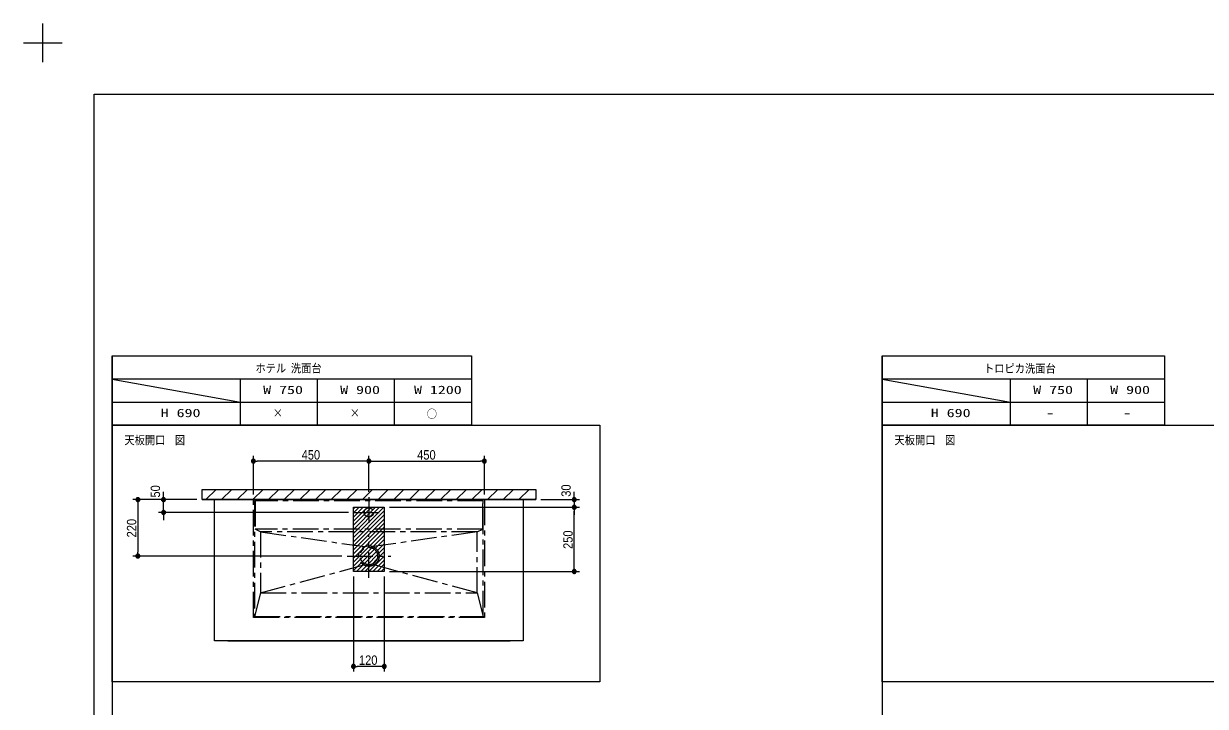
# Model space of a CAD drawing. Units: millimetres, scale not verified. Extents: x -6062 to 6062, y -3045 to 3045.
# Drawn here: x -6062 to -1459, y 384 to 3045 of the extents above; entities that cross this region are included whole.
import ezdxf
from ezdxf.enums import TextEntityAlignment as Align

# ---------------------------------------------------------------- set-up
doc = ezdxf.new("R2010")
doc.units = ezdxf.units.MM
doc.header["$LTSCALE"] = 20
doc.linetypes.add('CHAIN1', pattern=[8, 5, -1, 1, -1])
for name, color, linetype, lineweight in [('0-0_1図面枠', 7, 'Continuous', 9), ('0-2_2寸法-1', 7, 'Continuous', 9), ('0-3_0', 7, 'Continuous', 9), ('0-4_2寸法-2', 7, 'Continuous', 9), ('0-7_3一般', 7, 'Continuous', 9)]:
    doc.layers.add(name, color=color, linetype=linetype, lineweight=lineweight)
doc.styles.add('ＭＳ ゴシック', font='')
doc.styles.add('ＭＳ Ｐゴシック', font='')
doc.styles.get('ＭＳ ゴシック').set_extended_font_data('MS Gothic')
doc.styles.get('ＭＳ Ｐゴシック').set_extended_font_data('MS PGothic')

# ---------------------------------------------------------------- blocks, each defined once
blk = doc.blocks.new('グループ')
at = {"layer": '0-0_1図面枠'}
for p, q in [((-84000, 57900), (-84000, 60900)), ((-85500, 59400), (-82500, 59400))]:
    blk.add_line(p, q, dxfattribs=at)
blk = doc.blocks.new('グループ-2')
at = {"layer": '0-0_1図面枠'}
blk.add_lwpolyline([(-80000, 55400), (80000, 55400), (80000, -55400), (-80000, -55400)], close=True, dxfattribs=at)
blk = doc.blocks.new('図面枠')
at = {"layer": '0-0_1図面枠'}
for name in ['グループ', 'グループ-2']:
    blk.add_blockref(name, (0, 0), dxfattribs=at)
blk = doc.blocks.new('_Dot')
at = {"layer": '0-3_0'}
for p, q in [((-10, 0), (-20, 0)), ((9.78, 2), (-9.78, 2)), ((7.99, 6), (-7.99, 6)), ((9.16, -3.98), (-9.16, -3.98)), ((6, -7.98), (-6, -7.98))]:
    blk.add_line(p, q, dxfattribs=at)
for points in [[(10, 0), (9.92, 1.25), (9.69, 2.49), (9.3, 3.68), (8.76, 4.82), (8.09, 5.88), (7.29, 6.85), (6.37, 7.71), (5.36, 8.44), (4.26, 9.05), (3.09, 9.51), (1.87, 9.82), (0.63, 9.98), (-0.63, 9.98), (-1.87, 9.82), (-3.09, 9.51), (-4.26, 9.05), (-5.36, 8.44), (-6.37, 7.71), (-7.29, 6.85), (-8.09, 5.88), (-8.76, 4.82), (-9.3, 3.68), (-9.69, 2.49), (-9.92, 1.25), (-10, 0), (0, 0)], [(-10, 0), (-9.92, -1.25), (-9.69, -2.49), (-9.3, -3.68), (-8.76, -4.82), (-8.09, -5.88), (-7.29, -6.85), (-6.37, -7.71), (-5.36, -8.44), (-4.26, -9.05), (-3.09, -9.51), (-1.87, -9.82), (-0.63, -9.98), (0.63, -9.98), (1.87, -9.82), (3.09, -9.51), (4.26, -9.05), (5.36, -8.44), (6.37, -7.71), (7.29, -6.85), (8.09, -5.88), (8.76, -4.82), (9.3, -3.68), (9.69, -2.49), (9.92, -1.25), (10, 0), (0, 0)]]:
    blk.add_lwpolyline(points, close=True, dxfattribs=at)

msp = doc.modelspace()

# ---------------------------------------------------------------- linework, layer by layer
at = {"layer": '0-0_1図面枠'}
for p, q in [((-5717.5, 1750), (-5717.5, -2420)), ((-2717.5, 1750), (-2717.5, -2420)), ((-4317.5, 1660), (-5717.5, 1660)), ((-5717.5, 1660), (-5217.5, 1570)), ((-5217.5, 1480), (-5217.5, 1660)), ((-4917.5, 1480), (-4917.5, 1660)), ((-4617.5, 1480), (-4617.5, 1660)), ((-1617.5, 1660), (-2717.5, 1660)), ((-2717.5, 1660), (-2217.5, 1570)), ((-2217.5, 1480), (-2217.5, 1660)), ((-1917.5, 1480), (-1917.5, 1660)), ((-5717.5, 1570), (-4317.5, 1570)), ((-2717.5, 1570), (-1617.5, 1570))]:
    msp.add_line(p, q, dxfattribs=at)
for points in [[(-5717.5, 1750), (-4317.5, 1750), (-4317.5, 1480), (-5717.5, 1480)], [(-2717.5, 1750), (-1617.5, 1750), (-1617.5, 1480), (-2717.5, 1480)], [(-5717.5, 1480), (-3817.5, 1480), (-3817.5, 480), (-5717.5, 480)], [(-2717.5, 1480), (-1317.5, 1480), (-1317.5, 480), (-2717.5, 480)]]:
    msp.add_lwpolyline(points, close=True, dxfattribs=at)
at = {"layer": '0-2_2寸法-1'}
for p, q in [((-5167.5, 1210), (-5167.5, 1360)), ((-4732.51, 1340), (-5152.49, 1340)), ((-4717.5, 1220), (-4717.5, 1360)), ((-4717.5, 1220), (-4717.5, 1360)), ((-4702.49, 1340), (-4282.51, 1340)), ((-4267.5, 1210), (-4267.5, 1360)), ((-5537.5, 1190), (-5637.5, 1190)), ((-5617.5, 1174.99), (-5617.5, 985.01)), ((-4637.5, 1160), (-3897.5, 1160)), ((-3917.5, 925.01), (-3917.5, 1144.99)), ((-4822.5, 970), (-5637.5, 970)), ((-4777.5, 890), (-4777.5, 520)), ((-4657.5, 890), (-4657.5, 520)), ((-4637.5, 910), (-3897.5, 910)), ((-4672.51, 540), (-4762.49, 540))]:
    msp.add_line(p, q, dxfattribs=at)
at = {"layer": '0-4_2寸法-2'}
for p, q in [((-5517.5, 1205.01), (-5517.5, 1220.01)), ((-3917.5, 1205.01), (-3917.5, 1220.01)), ((-5387.5, 1190), (-5537.5, 1190)), ((-5517.5, 1140), (-5517.5, 1190)), ((-4637.5, 1160), (-3897.5, 1160)), ((-4047.5, 1190), (-3897.5, 1190)), ((-3917.5, 1190), (-3917.5, 1160)), ((-4797.5, 1140), (-5537.5, 1140)), ((-5517.5, 1124.99), (-5517.5, 1109.99)), ((-3917.5, 1144.99), (-3917.5, 1129.99))]:
    msp.add_line(p, q, dxfattribs=at)
at = {"layer": '0-7_3一般'}
for p, q in [((-5352.38, 1190), (-5312.38, 1230)), ((-5291.42, 1190), (-5251.42, 1230)), ((-5230.46, 1190), (-5190.46, 1230)), ((-5169.5, 1190), (-5129.5, 1230)), ((-5108.54, 1190), (-5068.54, 1230)), ((-5047.58, 1190), (-5007.58, 1230)), ((-4986.62, 1190), (-4946.62, 1230)), ((-4925.66, 1190), (-4885.66, 1230)), ((-4864.7, 1190), (-4824.7, 1230)), ((-4803.74, 1190), (-4763.74, 1230)), ((-4742.78, 1190), (-4702.78, 1230)), ((-4681.82, 1190), (-4641.82, 1230)), ((-4620.86, 1190), (-4580.86, 1230)), ((-4559.9, 1190), (-4519.9, 1230)), ((-4498.94, 1190), (-4458.94, 1230)), ((-4437.98, 1190), (-4397.98, 1230)), ((-4377.02, 1190), (-4337.02, 1230)), ((-4316.06, 1190), (-4276.06, 1230)), ((-4255.1, 1190), (-4215.1, 1230)), ((-4194.14, 1190), (-4154.14, 1230)), ((-4133.18, 1190), (-4093.18, 1230)), ((-5367.5, 1190), (-4067.5, 1190)), ((-4777.5, 1154), (-4771.5, 1160)), ((-4777.5, 1138), (-4755.5, 1160)), ((-4777.5, 1122), (-4739.5, 1160)), ((-4777.5, 1106), (-4723.5, 1160)), ((-4777.5, 1090), (-4707.5, 1160)), ((-4777.5, 1074), (-4691.5, 1160)), ((-4777.5, 1058), (-4675.5, 1160)), ((-4777.5, 1042), (-4659.5, 1160)), ((-4072.22, 1190), (-4067.5, 1194.72)), ((-4777.5, 1026), (-4657.5, 1146)), ((-4777.5, 1010), (-4657.5, 1130)), ((-4777.5, 994), (-4657.5, 1114)), ((-4777.5, 978), (-4657.5, 1098)), ((-4777.5, 962), (-4657.5, 1082)), ((-4777.5, 946), (-4657.5, 1066)), ((-4777.5, 930), (-4657.5, 1050)), ((-4777.5, 914), (-4657.5, 1034)), ((-4765.5, 910), (-4657.5, 1018)), ((-4749.5, 910), (-4657.5, 1002)), ((-4733.5, 910), (-4657.5, 986)), ((-4717.5, 910), (-4657.5, 970)), ((-4701.5, 910), (-4657.5, 954)), ((-4685.5, 910), (-4657.5, 938)), ((-4669.5, 910), (-4657.5, 922)), ((-5267.5, 640), (-4167.5, 640))]:
    msp.add_line(p, q, dxfattribs=at)
at = {"layer": '0-7_3一般', "linetype": 'CHAIN1'}
for p, q in [((-4717.5, 1200), (-4717.5, 1080)), ((-4272.5, 1185), (-5162.5, 1185)), ((-5162.5, 1185), (-5162.5, 735)), ((-5161.09, 1185), (-5161.09, 1075)), ((-4273.91, 1075), (-4273.91, 1185)), ((-4272.5, 735), (-4272.5, 1185)), ((-4777.5, 1140), (-4657.5, 1140)), ((-4273.91, 1075), (-5161.09, 1075)), ((-5139.58, 1064.33), (-5161.09, 1075)), ((-5139.58, 1064.33), (-4733.63, 1006.61)), ((-4295.42, 1064.33), (-5139.58, 1064.33)), ((-5139.58, 1064.33), (-5139.58, 826.03)), ((-4295.42, 1064.33), (-4701.37, 1006.61)), ((-4295.42, 1064.33), (-4273.91, 1075)), ((-4295.42, 826.03), (-4295.42, 1064.33)), ((-4717.5, 885), (-4717.5, 1055)), ((-4802.5, 970), (-4632.5, 970)), ((-5139.58, 826.03), (-4737.6, 935.42)), ((-4295.42, 826.03), (-4697.4, 935.42)), ((-5139.58, 826.03), (-5162.5, 735)), ((-5139.58, 826.03), (-4295.42, 826.03)), ((-4295.42, 826.03), (-4272.5, 735)), ((-5162.5, 735), (-4272.5, 735))]:
    msp.add_line(p, q, dxfattribs=at)
at = {"layer": '0-7_3一般'}
for points in [[(-5367.5, 1230), (-4067.5, 1230), (-4067.5, 1190), (-5367.5, 1190)], [(-5318.5, 1190), (-4116.5, 1190), (-4116.5, 640), (-5318.5, 640)], [(-4777.5, 1160), (-4657.5, 1160), (-4657.5, 910), (-4777.5, 910)], [(-4777.5, 1160), (-4657.5, 1160), (-4657.5, 910), (-4777.5, 910)]]:
    msp.add_lwpolyline(points, close=True, dxfattribs=at)
at = {"layer": '0-7_3一般', "linetype": 'CHAIN1'}
msp.add_lwpolyline([(-5167.5, 1190), (-4267.5, 1190), (-4267.5, 730), (-5167.5, 730)], close=True, dxfattribs=at)
for centre, radius in [((-4717.5, 1140), 18), ((-4717.5, 1140), 18), ((-4717.5, 970), 40), ((-4717.5, 970), 34)]:
    msp.add_circle(centre, radius, dxfattribs=at)

# ---------------------------------------------------------------- block references
at = {"layer": '0-0_1図面枠', "xscale": 0.05, "yscale": 0.05}
msp.add_blockref('図面枠', (-1787.5, 0), dxfattribs=at)
at = {"layer": '0-2_2寸法-1', "xscale": 0.7503418, "yscale": 0.7503418}
for p, rotation in [((-5167.5, 1340), 180), ((-4717.5, 1340), 180), ((-5617.5, 1190), 90), ((-3917.5, 1160), 90), ((-5617.5, 970), 270), ((-3917.5, 910), 270), ((-4777.5, 540), 180)]:
    msp.add_blockref('_Dot', p, dxfattribs=dict(at, rotation=rotation))
for p in [(-4717.5, 1340), (-4267.5, 1340), (-4657.5, 540)]:
    msp.add_blockref('_Dot', p, dxfattribs=at)
at = {"layer": '0-4_2寸法-2', "xscale": 0.7503418, "yscale": 0.7503418}
for p, rotation in [((-5517.5, 1190), 270), ((-3917.5, 1190), 270), ((-3917.5, 1160), 90), ((-5517.5, 1140), 90)]:
    msp.add_blockref('_Dot', p, dxfattribs=dict(at, rotation=rotation))

# ---------------------------------------------------------------- texts
at = {"layer": '0-0_1図面枠', "style": 'ＭＳ ゴシック'}
for s, width, p in [('ホテル', 0.9, (-5159.45, 1675.81)), ('洗面台', 0.9, (-5021.34, 1675.81)), ('トロピカ洗面台', 0.9, (-2321.09, 1674.66)), ('W 750', 1.4, (-5129.45, 1591.59)), ('W 900', 1.4, (-4829.45, 1591.59)), ('W 1200', 1.4, (-4541.75, 1591.59)), ('W 750', 1.4, (-2129.45, 1591.59)), ('W 900', 1.4, (-1829.45, 1591.59)), ('H 690', 1.4, (-5528.49, 1501.59)), ('×', 0.9, (-5091.99, 1501.76)), ('×', 0.9, (-4791.99, 1501.76)), ('○', 0.9, (-4492.09, 1497.53)), ('H 690', 1.4, (-2528.49, 1501.59)), ('-', 1.5, (-2079.8, 1501.76)), ('-', 1.5, (-1779.8, 1501.76)), ('天板開口', 0.9, (-5670, 1395.64)), ('図', 0.9, (-5473.27, 1395.64)), ('天板開口', 0.9, (-2670, 1395.64)), ('図', 0.9, (-2473.27, 1395.64))]:
    msp.add_text(s, height=32.55, dxfattribs=dict(at, width=width)).set_placement(p, align=Align.BOTTOM_LEFT)
at = {"layer": '0-2_2寸法-1', "style": 'ＭＳ Ｐゴシック', "width": 0.9}
for s, p in [('450', (-4979.39, 1335.04)), ('450', (-4529.39, 1335.04)), ('120', (-4756.11, 535.04))]:
    msp.add_text(s, height=36.66, dxfattribs=at).set_placement(p, align=Align.BOTTOM_LEFT)
for s, p in [('220', (-5612.54, 1042.72)), ('250', (-3912.54, 997.72))]:
    msp.add_text(s, height=36.66, rotation=90, dxfattribs=at).set_placement(p, align=Align.BOTTOM_LEFT)
at = {"layer": '0-4_2寸法-2', "style": 'ＭＳ Ｐゴシック', "width": 0.9}
for s, p in [('50', (-5519.98, 1198.02)), ('30', (-3919.98, 1201.02))]:
    msp.add_text(s, height=36.66, rotation=90, dxfattribs=at).set_placement(p, align=Align.BOTTOM_LEFT)

doc.saveas('drawing.dxf')
